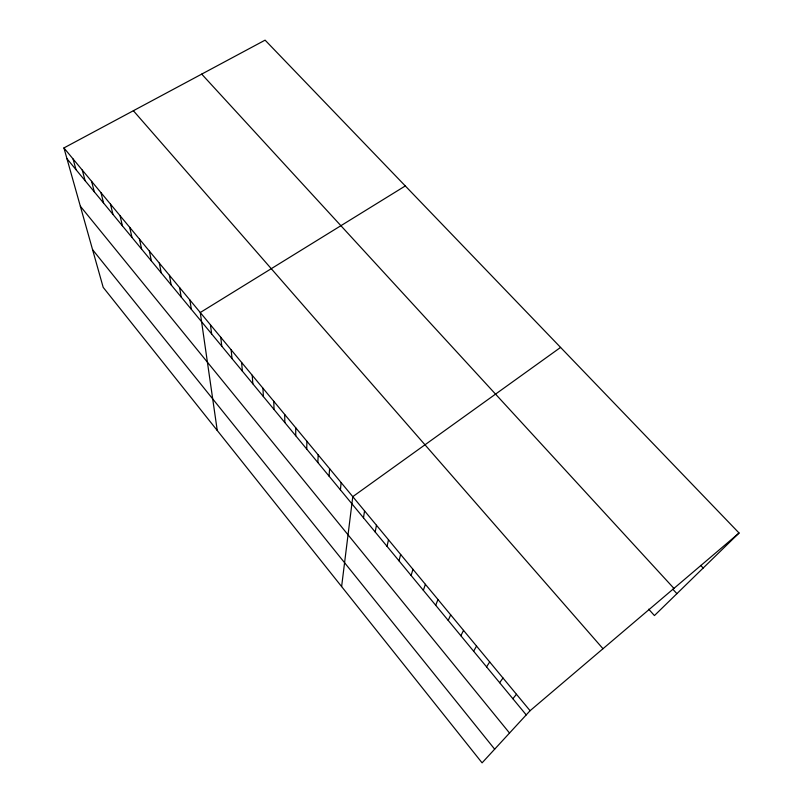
<?xml version="1.0" encoding="UTF-8"?>
<svg xmlns="http://www.w3.org/2000/svg" width="803" height="803" viewBox="0 0 803 803"><rect width="100%" height="100%" fill="white"/><g stroke="black" fill="none" stroke-linecap="round" stroke-linejoin="round"><path stroke-width="1.2" d="M295.725 435.748L295.745 427.798M306.726 449.068L306.907 441.279M317.837 462.538L318.199 454.899M329.069 476.139L329.601 468.671M340.422 489.88L341.124 482.593M341.616 586.571L352.778 496.655L560.574 347.418M363.488 517.815L364.552 510.869M375.202 531.998L376.456 525.242M387.036 546.341L388.491 539.767M399.011 560.835L400.657 554.461M411.106 575.49L412.953 569.307M423.342 590.305L425.389 584.323M435.708 605.281L437.966 599.51M448.215 620.418L450.684 614.857M460.852 635.735L463.542 630.385M473.629 651.213L476.55 646.084M486.558 666.871L489.7 661.963M499.637 682.701L503.009 678.033M512.856 698.71L516.459 694.284M739.071 533.021L530.08 710.715L482.081 762.85L103.185 287.354L63.929 147.933L265.09 40.15L739.071 533.021L654.435 615.57L648.683 609.186M405.294 185.945L200.258 312.528L217.252 430.498M700.698 565.392L703.167 568.032M201.704 74.107L673.938 588.398M672.804 589.201L676.899 593.658M133.378 110.724L602.993 648.714M63.929 147.933L530.08 710.715M66.97 158.713L526.226 714.901M80.35 206.23L509.524 733.039M92.586 249.683L494.668 749.179M73.063 158.954L75.994 169.634M82.277 170.075L85.098 180.665M91.582 181.307L94.292 191.797M100.977 192.66L103.577 203.039M110.463 204.113L112.952 214.391M120.048 215.686L122.417 225.854M129.725 227.369L131.973 237.437M139.501 239.164L141.619 249.121M149.378 251.088L151.365 260.925M159.345 263.123L161.212 272.849M169.423 275.288L171.159 284.894M179.601 287.574L181.197 297.05M189.879 299.981L191.345 309.336M210.446 324.813L211.631 333.907M220.735 337.24L221.779 346.203M231.123 349.777L232.027 358.61M241.613 362.454L242.376 371.147M252.222 375.252L252.835 383.804M262.932 388.19L263.394 396.592M273.753 401.249L274.054 409.51M284.694 414.458L284.834 422.559"/></g></svg>
